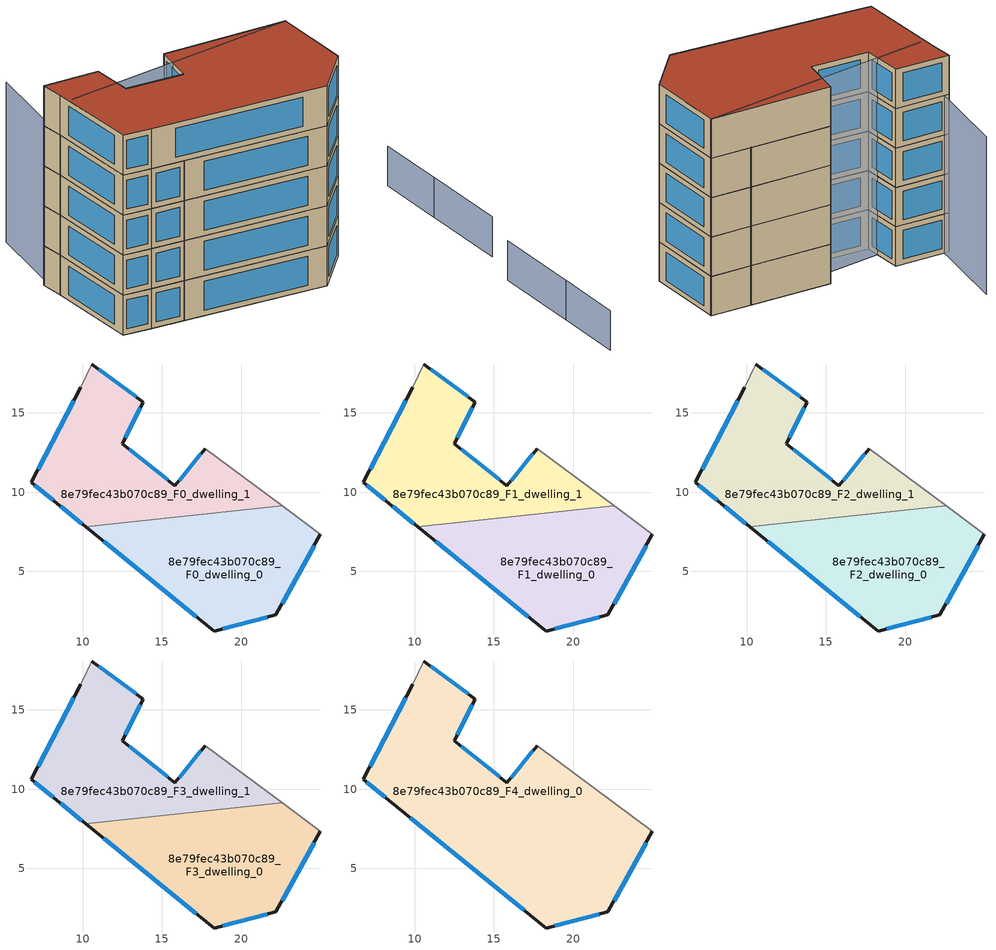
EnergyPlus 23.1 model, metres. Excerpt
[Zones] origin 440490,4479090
8e79fec43b070c89_F0_dwelling_0
 floor ground (EU_floor_Construction): 22.2,2.26 24.99,7.34 22.58,9.13 10.21,7.81 18.3,1.25 z0
 wall outside (EU_wall_Construction): 24.99,7.34 22.2,2.26 18.3,1.25 10.21,7.81 z0:3
 wall adiabatic (EU_wall_Construction): 22.58,9.13 24.99,7.34 z0:3
 wall to 8e79fec43b070c89_F0_dwelling_1 (EU_wall_Construction): 10.21,7.81 22.58,9.13 z0:3
 window (EU_Window_Construction): 24.6,6.64 22.59,2.97 / 21.66,2.12 18.85,1.39 / 17.18,2.16 11.33,6.9 z0.42:2.58
8e79fec43b070c89_F0_dwelling_1
 floor ground (EU_floor_Construction): 22.58,9.13 17.73,12.73 15.83,10.41 12.5,13.06 13.83,15.67 10.59,18.08 9.9,16.61 6.76,10.62 8.36,9.31 10.21,7.81 z0
 wall outside (EU_wall_Construction): 10.21,7.81 8.36,9.31 6.76,10.62 9.9,16.61 / 10.59,18.08 13.83,15.67 12.5,13.06 15.83,10.41 17.73,12.73 z0:3
 wall adiabatic (EU_wall_Construction): 17.73,12.73 22.58,9.13 / 9.9,16.61 10.59,18.08 z0:3
 window (EU_Window_Construction): 16.09,10.74 17.46,12.41 / 9.95,8.02 8.62,9.1 / 8.14,9.49 6.99,10.44 / 7.2,11.45 9.46,15.78 / 11.04,17.75 13.38,16 / 13.64,15.31 12.68,13.42 / 12.96,12.69 15.36,10.78 z0.42:2.58
8e79fec43b070c89_F1_dwelling_0
 floor to 8e79fec43b070c89_F0_dwelling_0 (EU_floor_Construction): 22.2,2.26 24.99,7.34 22.58,9.13 10.21,7.81 18.3,1.25 z3
 wall outside (EU_wall_Construction): 24.99,7.34 22.2,2.26 18.3,1.25 10.21,7.81 z3:6
 wall adiabatic (EU_wall_Construction): 22.58,9.13 24.99,7.34 z3:6
 wall to 8e79fec43b070c89_F1_dwelling_1 (EU_wall_Construction): 10.21,7.81 22.58,9.13 z3:6
 window (EU_Window_Construction): 24.6,6.64 22.59,2.97 / 21.66,2.12 18.85,1.39 / 17.18,2.16 11.33,6.9 z3.42:5.58
8e79fec43b070c89_F1_dwelling_1
 floor to 8e79fec43b070c89_F0_dwelling_1 (EU_floor_Construction): 22.58,9.13 17.73,12.73 15.83,10.41 12.5,13.06 13.82,15.67 10.59,18.08 9.9,16.61 6.76,10.62 8.36,9.31 10.21,7.81 z3
 wall outside (EU_wall_Construction): 10.21,7.81 8.36,9.31 6.76,10.62 9.9,16.61 / 10.59,18.08 13.83,15.67 12.5,13.06 15.83,10.41 17.73,12.73 z3:6
 wall adiabatic (EU_wall_Construction): 17.73,12.73 22.58,9.13 / 9.9,16.61 10.59,18.08 z3:6
 window (EU_Window_Construction): 16.09,10.74 17.46,12.41 / 9.95,8.02 8.62,9.1 / 8.14,9.49 6.99,10.44 / 7.2,11.45 9.46,15.78 / 11.04,17.75 13.38,16 / 13.64,15.31 12.68,13.42 / 12.96,12.69 15.36,10.78 z3.42:5.58
8e79fec43b070c89_F2_dwelling_0
 floor to 8e79fec43b070c89_F1_dwelling_0 (EU_floor_Construction): 22.2,2.26 24.99,7.34 22.58,9.13 10.21,7.81 18.3,1.25 z6
 wall outside (EU_wall_Construction): 24.99,7.34 22.2,2.26 18.3,1.25 10.21,7.81 z6:9
 wall adiabatic (EU_wall_Construction): 22.58,9.13 24.99,7.34 z6:9
 wall to 8e79fec43b070c89_F2_dwelling_1 (EU_wall_Construction): 10.21,7.81 22.58,9.13 z6:9
 window (EU_Window_Construction): 24.6,6.64 22.59,2.97 / 21.66,2.12 18.85,1.39 / 17.18,2.16 11.33,6.9 z6.42:8.58
8e79fec43b070c89_F2_dwelling_1
 floor to 8e79fec43b070c89_F1_dwelling_1 (EU_floor_Construction): 22.58,9.13 17.73,12.73 15.83,10.41 12.5,13.06 13.82,15.67 10.59,18.08 9.9,16.61 6.76,10.62 8.36,9.31 10.21,7.81 z6
 wall outside (EU_wall_Construction): 10.21,7.81 8.36,9.31 6.76,10.62 9.9,16.61 / 10.59,18.08 13.83,15.67 12.5,13.06 15.83,10.41 17.73,12.73 z6:9
 wall adiabatic (EU_wall_Construction): 17.73,12.73 22.58,9.13 / 9.9,16.61 10.59,18.08 z6:9
 window (EU_Window_Construction): 16.09,10.74 17.46,12.41 / 9.95,8.02 8.62,9.1 / 8.14,9.49 6.99,10.44 / 7.2,11.45 9.46,15.78 / 11.04,17.75 13.38,16 / 13.64,15.31 12.68,13.42 / 12.96,12.69 15.36,10.78 z6.42:8.58
8e79fec43b070c89_F3_dwelling_0
 floor to 8e79fec43b070c89_F2_dwelling_0 (EU_floor_Construction): 22.2,2.26 24.99,7.34 22.58,9.13 10.21,7.81 18.3,1.25 z9
 wall outside (EU_wall_Construction): 24.99,7.34 22.2,2.26 18.3,1.25 10.21,7.81 z9:12
 wall adiabatic (EU_wall_Construction): 22.58,9.13 24.99,7.34 z9:12
 wall to 8e79fec43b070c89_F3_dwelling_1 (EU_wall_Construction): 10.21,7.81 22.58,9.13 z9:12
 window (EU_Window_Construction): 24.6,6.64 22.59,2.97 / 21.66,2.12 18.85,1.39 / 17.18,2.16 11.33,6.9 z9.42:11.58
8e79fec43b070c89_F3_dwelling_1
 floor to 8e79fec43b070c89_F2_dwelling_1 (EU_floor_Construction): 22.58,9.13 17.73,12.73 15.83,10.41 12.5,13.06 13.82,15.67 10.59,18.08 9.9,16.61 6.76,10.62 8.36,9.31 10.21,7.81 z9
 wall outside (EU_wall_Construction): 10.21,7.81 8.36,9.31 6.76,10.62 9.9,16.61 / 10.59,18.08 13.83,15.67 12.5,13.06 15.83,10.41 17.73,12.73 z9:12
 wall adiabatic (EU_wall_Construction): 17.73,12.73 22.58,9.13 / 9.9,16.61 10.59,18.08 z9:12
 window (EU_Window_Construction): 16.09,10.74 17.46,12.41 / 9.95,8.02 8.62,9.1 / 8.14,9.49 6.99,10.44 / 7.2,11.45 9.46,15.78 / 11.04,17.75 13.38,16 / 13.64,15.31 12.68,13.42 / 12.96,12.69 15.36,10.78 z9.42:11.58
8e79fec43b070c89_F4_dwelling_0
 floor to 8e79fec43b070c89_F3_dwelling_0 (EU_floor_Construction): 22.2,2.26 24.99,7.34 22.58,9.13 10.21,7.81 18.3,1.25 z12
 floor to 8e79fec43b070c89_F3_dwelling_1 (EU_floor_Construction): 22.58,9.13 17.73,12.73 15.83,10.41 12.5,13.06 13.82,15.67 10.59,18.08 9.9,16.61 6.76,10.62 8.36,9.31 10.21,7.81 z12
 wall outside (EU_wall_Construction): 24.99,7.34 22.2,2.26 18.3,1.25 8.36,9.31 6.76,10.62 9.9,16.61 / 10.59,18.08 13.83,15.67 12.5,13.06 15.83,10.41 17.73,12.73 z12:15
 wall adiabatic (EU_wall_Construction): 17.73,12.73 24.99,7.34 / 9.9,16.61 10.59,18.08 z12:15
 window (EU_Window_Construction): 12.96,12.69 15.36,10.78 / 16.09,10.74 17.46,12.41 / 24.6,6.64 22.59,2.97 / 21.66,2.12 18.85,1.39 / 16.93,2.37 9.74,8.19 / 8.14,9.49 6.99,10.44 / 7.2,11.45 9.46,15.78 / 11.04,17.75 13.38,16 / 13.64,15.31 12.68,13.42 z12.42:14.58
 roof outside (EU_roof_Construction): 17.73,12.73 24.99,7.34 22.2,2.26 18.3,1.25 8.36,9.31 6.76,10.62 9.9,16.61 10.59,18.08 13.83,15.67 12.5,13.06 15.83,10.41 z15
shading: 26.26,-6.92 29.5,-1.19 / 29.45,-1.25 31.94,3.2 z0:3; 25,7.34 9.75,15.64 z0:15; 14.74,22.7 9.87,16.58 z0:12
[Building]
EU S2 Campaign: North Axis=0; Terrain=City; Solar Distribution=FullExterior
[Site:Location]
Madrid: Latitude=40.5; Longitude=-3.5; Time Zone=1; Elevation=609
[SizingPeriod:WeatherFileDays]
AnnualSizingPeriod: Begin Month=1; Begin Day of Month=1; End Month=12; End Day of Month=31; Day of Week for Start Day=Monday; Use Weather File Daylight Saving Period=No; Use Weather File Rain and Snow Indicators=No
[MATERIAL]
EU_InternalMass_Material: Roughness=MediumRough; Thickness=0.1; Conductivity=1; Density=1800; Specific Heat=900; Thermal Absorptance=0.9; Solar Absorptance=0.7; Visible Absorptance=0.7
[MATERIAL:NOMASS] Roughness=MediumRough; Thermal Absorptance=0.9; Solar Absorptance=0.7; Visible Absorptance=0.7
Name | Thermal Resistance
EU_wall_NoMass | 1.60022
EU_roof_NoMass | 1.57597
EU_floor_NoMass | 0.470652
[WINDOWMATERIAL:SIMPLEGLAZINGSYSTEM]
EU_Window_SimpleGlazing: UFactor=3.28802; Solar Heat Gain Coefficient=0.85; Visible Transmittance=0.85
[CONSTRUCTION]
EU_wall_Construction: EU_wall_NoMass
EU_roof_Construction: EU_roof_NoMass
EU_floor_Construction: EU_floor_NoMass
EU_InternalMass_Construction: EU_InternalMass_Material
EU_Window_Construction: EU_Window_SimpleGlazing
[ZONE] Type=1; Multiplier=1; Ceiling Height=autocalculate; Floor Area=autocalculate; Part of Total Floor Area=Yes
Name | Volume
8e79fec43b070c89_F0_dwelling_0; 8e79fec43b070c89_F1_dwelling_0; 8e79fec43b070c89_F2_dwelling_0; 8e79fec43b070c89_F3_dwelling_0; 8e79fec43b070c89_F1_dwelling_1; 8e79fec43b070c89_F2_dwelling_1; 8e79fec43b070c89_F3_dwelling_1 | 203.294
8e79fec43b070c89_F4_dwelling_0 | 406.586
8e79fec43b070c89_F0_dwelling_1 | 203.293
[INTERNALMASS] Construction=EU_InternalMass_Construction
Name | Zone or ZoneList | Surface Area
8e79fec43b070c89_F0_dwelling_0_EU_InternalMass | 8e79fec43b070c89_F0_dwelling_0 | 67.7647
8e79fec43b070c89_F0_dwelling_1_EU_InternalMass | 8e79fec43b070c89_F0_dwelling_1 | 67.7646
8e79fec43b070c89_F1_dwelling_0_EU_InternalMass | 8e79fec43b070c89_F1_dwelling_0 | 67.7647
8e79fec43b070c89_F1_dwelling_1_EU_InternalMass | 8e79fec43b070c89_F1_dwelling_1 | 67.7646
8e79fec43b070c89_F2_dwelling_0_EU_InternalMass | 8e79fec43b070c89_F2_dwelling_0 | 67.7647
8e79fec43b070c89_F2_dwelling_1_EU_InternalMass | 8e79fec43b070c89_F2_dwelling_1 | 67.7646
8e79fec43b070c89_F3_dwelling_0_EU_InternalMass | 8e79fec43b070c89_F3_dwelling_0 | 67.7647
8e79fec43b070c89_F3_dwelling_1_EU_InternalMass | 8e79fec43b070c89_F3_dwelling_1 | 67.7646
8e79fec43b070c89_F4_dwelling_0_EU_InternalMass | 8e79fec43b070c89_F4_dwelling_0 | 135.53
[OTHEREQUIPMENT] Fuel Type=Electricity; Design Level Calculation Method=Watts/Area; Power per Zone Floor Area=1; Fraction Latent=0; Fraction Radiant=0; Fraction Lost=0; Carbon Dioxide Generation Rate=0; EndUse Subcategory=EU_Step8_InternalGains
Name | Zone or ZoneList or Space or SpaceList | Schedule
EU_Step8_InternalGain_8e79fec43b070c89_F0_dwelling_0_f000 | 8e79fec43b070c89_F0_dwelling_0 | EU_Step8_GainSchedule_8e79fec43b070c89_F0_dwelling_0_f000
EU_Step8_InternalGain_8e79fec43b070c89_F0_dwelling_1_f000 | 8e79fec43b070c89_F0_dwelling_1 | EU_Step8_GainSchedule_8e79fec43b070c89_F0_dwelling_1_f000
EU_Step8_InternalGain_8e79fec43b070c89_F1_dwelling_0_f000 | 8e79fec43b070c89_F1_dwelling_0 | EU_Step8_GainSchedule_8e79fec43b070c89_F1_dwelling_0_f000
EU_Step8_InternalGain_8e79fec43b070c89_F1_dwelling_1_f000 | 8e79fec43b070c89_F1_dwelling_1 | EU_Step8_GainSchedule_8e79fec43b070c89_F1_dwelling_1_f000
EU_Step8_InternalGain_8e79fec43b070c89_F2_dwelling_0_f000 | 8e79fec43b070c89_F2_dwelling_0 | EU_Step8_GainSchedule_8e79fec43b070c89_F2_dwelling_0_f000
EU_Step8_InternalGain_8e79fec43b070c89_F2_dwelling_1_f000 | 8e79fec43b070c89_F2_dwelling_1 | EU_Step8_GainSchedule_8e79fec43b070c89_F2_dwelling_1_f000
EU_Step8_InternalGain_8e79fec43b070c89_F3_dwelling_0_f000 | 8e79fec43b070c89_F3_dwelling_0 | EU_Step8_GainSchedule_8e79fec43b070c89_F3_dwelling_0_f000
EU_Step8_InternalGain_8e79fec43b070c89_F3_dwelling_1_f000 | 8e79fec43b070c89_F3_dwelling_1 | EU_Step8_GainSchedule_8e79fec43b070c89_F3_dwelling_1_f000
EU_Step8_InternalGain_8e79fec43b070c89_F4_dwelling_0_f000 | 8e79fec43b070c89_F4_dwelling_0 | EU_Step8_GainSchedule_8e79fec43b070c89_F4_dwelling_0_f000
[ZONEVENTILATION:DESIGNFLOWRATE] Schedule=EU_AlwaysOn; Design Flow Rate Calculation Method=AirChanges/Hour; Air Changes per Hour=0.480704; Ventilation Type=Natural; Fan Pressure Rise=0; Fan Total Efficiency=1; Constant Term Coefficient=1; Temperature Term Coefficient=0; Velocity Term Coefficient=0; Velocity Squared Term Coefficient=0; Minimum Indoor Temperature=-100; Maximum Indoor Temperature=100; Delta Temperature=-100; Minimum Outdoor Temperature=-100; Maximum Outdoor Temperature=100; Maximum Wind Speed=40
Name | Zone or ZoneList or Space or SpaceList
EU_ConstantAir_8e79fec43b070c89_F0_dwelling_0 | 8e79fec43b070c89_F0_dwelling_0
EU_ConstantAir_8e79fec43b070c89_F0_dwelling_1 | 8e79fec43b070c89_F0_dwelling_1
EU_ConstantAir_8e79fec43b070c89_F1_dwelling_0 | 8e79fec43b070c89_F1_dwelling_0
EU_ConstantAir_8e79fec43b070c89_F1_dwelling_1 | 8e79fec43b070c89_F1_dwelling_1
EU_ConstantAir_8e79fec43b070c89_F2_dwelling_0 | 8e79fec43b070c89_F2_dwelling_0
EU_ConstantAir_8e79fec43b070c89_F2_dwelling_1 | 8e79fec43b070c89_F2_dwelling_1
EU_ConstantAir_8e79fec43b070c89_F3_dwelling_0 | 8e79fec43b070c89_F3_dwelling_0
EU_ConstantAir_8e79fec43b070c89_F3_dwelling_1 | 8e79fec43b070c89_F3_dwelling_1
EU_ConstantAir_8e79fec43b070c89_F4_dwelling_0 | 8e79fec43b070c89_F4_dwelling_0
[HVACTEMPLATE:THERMOSTAT] Constant Heating Setpoint=20; Constant Cooling Setpoint=50
EU_HeatOnly_8e79fec43b070c89_F0_dwelling_0; EU_HeatOnly_8e79fec43b070c89_F0_dwelling_1; EU_HeatOnly_8e79fec43b070c89_F1_dwelling_0; EU_HeatOnly_8e79fec43b070c89_F1_dwelling_1; EU_HeatOnly_8e79fec43b070c89_F2_dwelling_0; EU_HeatOnly_8e79fec43b070c89_F2_dwelling_1; EU_HeatOnly_8e79fec43b070c89_F3_dwelling_0; EU_HeatOnly_8e79fec43b070c89_F3_dwelling_1; EU_HeatOnly_8e79fec43b070c89_F4_dwelling_0
[HVACTEMPLATE:ZONE:IDEALLOADSAIRSYSTEM] System Availability Schedule=EU_AlwaysOn; Maximum Heating Supply Air Temperature=50; Minimum Cooling Supply Air Temperature=13; Maximum Heating Supply Air Humidity Ratio=0.0156; Minimum Cooling Supply Air Humidity Ratio=0.0077; Heating Limit=NoLimit; Cooling Limit=NoLimit; Heating Availability Schedule=EU_AlwaysOn; Cooling Availability Schedule=EU_CoolingOff; Dehumidification Control Type=ConstantSensibleHeatRatio; Cooling Sensible Heat Ratio=0.7; Dehumidification Setpoint=60; Humidification Control Type=None; Humidification Setpoint=30; Outdoor Air Method=None; Outdoor Air Flow Rate per Person=0.00944; Outdoor Air Flow Rate per Zone Floor Area=0; Outdoor Air Flow Rate per Zone=0; Demand Controlled Ventilation Type=None; Outdoor Air Economizer Type=NoEconomizer; Heat Recovery Type=None; Sensible Heat Recovery Effectiveness=0.7; Latent Heat Recovery Effectiveness=0.65
Name | Template Thermostat
8e79fec43b070c89_F0_dwelling_0 | EU_HeatOnly_8e79fec43b070c89_F0_dwelling_0
8e79fec43b070c89_F0_dwelling_1 | EU_HeatOnly_8e79fec43b070c89_F0_dwelling_1
8e79fec43b070c89_F1_dwelling_0 | EU_HeatOnly_8e79fec43b070c89_F1_dwelling_0
8e79fec43b070c89_F1_dwelling_1 | EU_HeatOnly_8e79fec43b070c89_F1_dwelling_1
8e79fec43b070c89_F2_dwelling_0 | EU_HeatOnly_8e79fec43b070c89_F2_dwelling_0
8e79fec43b070c89_F2_dwelling_1 | EU_HeatOnly_8e79fec43b070c89_F2_dwelling_1
8e79fec43b070c89_F3_dwelling_0 | EU_HeatOnly_8e79fec43b070c89_F3_dwelling_0
8e79fec43b070c89_F3_dwelling_1 | EU_HeatOnly_8e79fec43b070c89_F3_dwelling_1
8e79fec43b070c89_F4_dwelling_0 | EU_HeatOnly_8e79fec43b070c89_F4_dwelling_0
[SIZING:ZONE] Zone Cooling Design Supply Air Temperature Input Method=SupplyAirTemperature; Zone Cooling Design Supply Air Temperature=13; Zone Heating Design Supply Air Temperature Input Method=SupplyAirTemperature; Zone Heating Design Supply Air Temperature=50; Zone Cooling Design Supply Air Humidity Ratio=0.008; Zone Heating Design Supply Air Humidity Ratio=0.008; Cooling Design Air Flow Method=DesignDay; Cooling Design Air Flow Rate=0; Cooling Minimum Air Flow per Zone Floor Area=0.000762; Cooling Minimum Air Flow=0; Cooling Minimum Air Flow Fraction=0.2; Heating Design Air Flow Method=DesignDay; Heating Design Air Flow Rate=0; Heating Maximum Air Flow per Zone Floor Area=0.002032; Heating Maximum Air Flow=0.141576; Heating Maximum Air Flow Fraction=0.3; Account for Dedicated Outdoor Air System=No; Dedicated Outdoor Air System Control Strategy=NeutralSupplyAir; Dedicated Outdoor Air Low Setpoint Temperature for Design=autosize; Dedicated Outdoor Air High Setpoint Temperature for Design=autosize; Zone Load Sizing Method=Sensible Load Only No Latent Load; Zone Latent Cooling Design Supply Air Humidity Ratio Input Method=HumidityRatioDifference; Zone Cooling Design Supply Air Humidity Ratio Difference=0.005; Zone Latent Heating Design Supply Air Humidity Ratio Input Method=HumidityRatioDifference; Zone Humidification Design Supply Air Humidity Ratio Difference=0.005
8e79fec43b070c89_F0_dwelling_0; 8e79fec43b070c89_F0_dwelling_1; 8e79fec43b070c89_F1_dwelling_0; 8e79fec43b070c89_F1_dwelling_1; 8e79fec43b070c89_F2_dwelling_0; 8e79fec43b070c89_F2_dwelling_1; 8e79fec43b070c89_F3_dwelling_0; 8e79fec43b070c89_F3_dwelling_1; 8e79fec43b070c89_F4_dwelling_0
[SCHEDULE:CONSTANT]
Name | Hourly Value
EU_AlwaysOn | 1
EU_CoolingOff | 0
[SCHEDULE:FILE] Column Number=1; Rows to Skip at Top=0; Number of Hours of Data=8760; Column Separator=Comma; Interpolate to Timestep=No; Minutes per Item=60; Adjust Schedule for Daylight Savings=Yes
Name | File
EU_Step8_GainSchedule_8e79fec43b070c89_F0_dwelling_0_f000 | ../../schedules/8e79fec43b070c89/8e79fec43b070c89_F0_dwelling_0_f000_gain.csv
EU_Step8_GainSchedule_8e79fec43b070c89_F0_dwelling_1_f000 | ../../schedules/8e79fec43b070c89/8e79fec43b070c89_F0_dwelling_1_f000_gain.csv
EU_Step8_GainSchedule_8e79fec43b070c89_F1_dwelling_0_f000 | ../../schedules/8e79fec43b070c89/8e79fec43b070c89_F1_dwelling_0_f000_gain.csv
EU_Step8_GainSchedule_8e79fec43b070c89_F1_dwelling_1_f000 | ../../schedules/8e79fec43b070c89/8e79fec43b070c89_F1_dwelling_1_f000_gain.csv
EU_Step8_GainSchedule_8e79fec43b070c89_F2_dwelling_0_f000 | ../../schedules/8e79fec43b070c89/8e79fec43b070c89_F2_dwelling_0_f000_gain.csv
EU_Step8_GainSchedule_8e79fec43b070c89_F2_dwelling_1_f000 | ../../schedules/8e79fec43b070c89/8e79fec43b070c89_F2_dwelling_1_f000_gain.csv
EU_Step8_GainSchedule_8e79fec43b070c89_F3_dwelling_0_f000 | ../../schedules/8e79fec43b070c89/8e79fec43b070c89_F3_dwelling_0_f000_gain.csv
EU_Step8_GainSchedule_8e79fec43b070c89_F3_dwelling_1_f000 | ../../schedules/8e79fec43b070c89/8e79fec43b070c89_F3_dwelling_1_f000_gain.csv
EU_Step8_GainSchedule_8e79fec43b070c89_F4_dwelling_0_f000 | ../../schedules/8e79fec43b070c89/8e79fec43b070c89_F4_dwelling_0_f000_gain.csv
